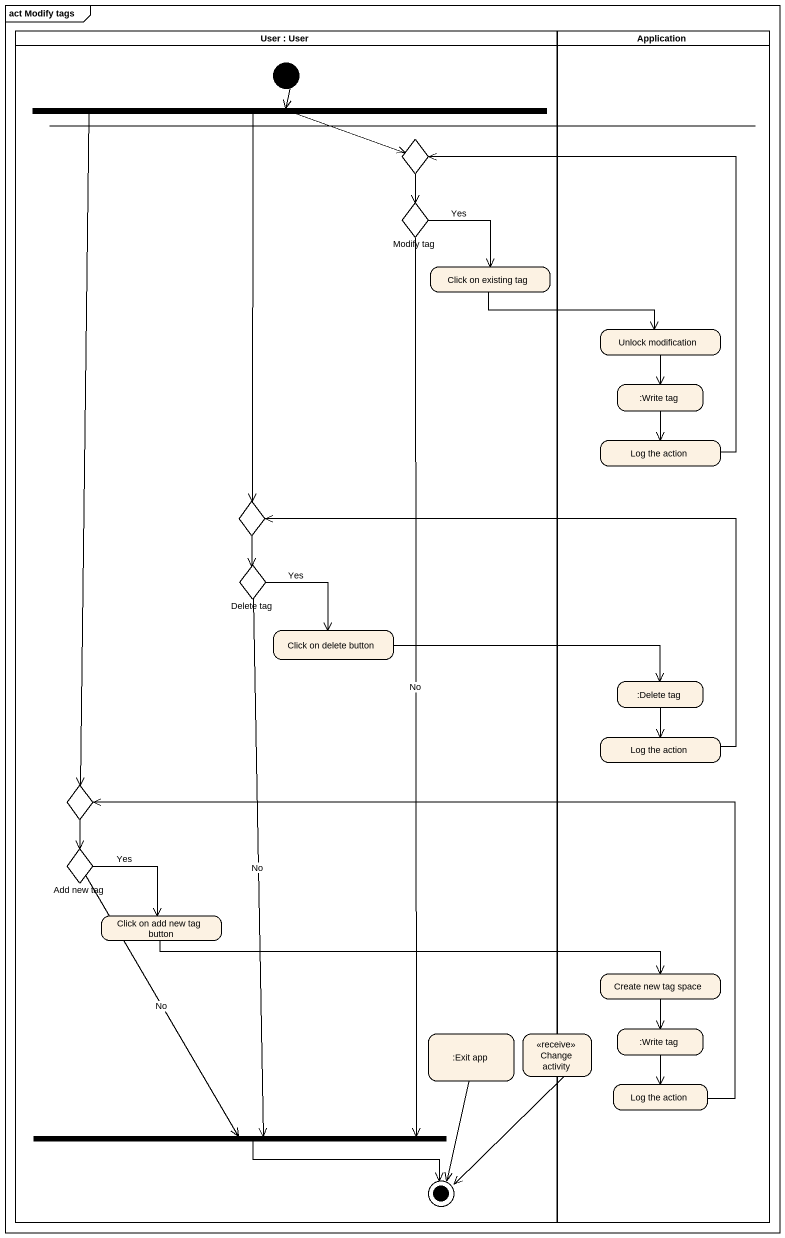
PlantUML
@startuml
mainframe act Modify tags
hide empty description
state "User : User" as User <<partition>> {
  state fork1 <<fork>>
  state choice1 <<choice>>
  state "Modify tag" as Modify_tag <<choice>>
  state "Click on existing tag" as Click_on_existing_tag
  state choice2 <<choice>>
  state "Delete tag" as Delete_tag <<choice>>
  state "Click on delete button" as Click_on_delete_button
  state choice3 <<choice>>
  state "Add new tag" as Add_new_tag <<choice>>
  state "Click on add new tag button" as Click_on_add_new_tag_button
  state ":Exit app" as Exit_app
  state fork2 <<join>>
  state final1 <<end>>
  [*] --> fork1
}
state Application <<partition>> {
  state "Unlock modification" as Unlock_modification
  state ":Write tag" as Write_tag
  state "Log the action" as Log_the_action
  state ":Delete tag" as Delete_tag_2
  state "Log the action" as Log_the_action_2
  state "Create new tag space" as Create_new_tag_space
  state ":Write tag" as Write_tag_2
  state "Log the action" as Log_the_action_3
}
state " " as state1 {
  state "Change activity" as Change_activity <<receive>>
}
fork1 -right-> choice1
fork1 --> choice2
fork1 --> choice3
choice1 --> Modify_tag
Modify_tag --> Click_on_existing_tag : Yes
Modify_tag --> fork2 : No
Click_on_existing_tag -right-> Unlock_modification
Unlock_modification --> Write_tag
Write_tag --> Log_the_action
Log_the_action -up-> choice1
choice2 --> Delete_tag
Delete_tag --> Click_on_delete_button : Yes
Delete_tag --> fork2 : No
Click_on_delete_button -right-> Delete_tag_2
Delete_tag_2 --> Log_the_action_2
Log_the_action_2 -left-> choice2
choice3 --> Add_new_tag
Add_new_tag --> Click_on_add_new_tag_button : Yes
Add_new_tag --> fork2 : No
Click_on_add_new_tag_button -right-> Create_new_tag_space
Create_new_tag_space --> Write_tag_2
Write_tag_2 --> Log_the_action_3
Exit_app --> final1
Change_activity --> final1
Log_the_action_3 -left-> choice3
fork2 -right-> final1
@enduml
